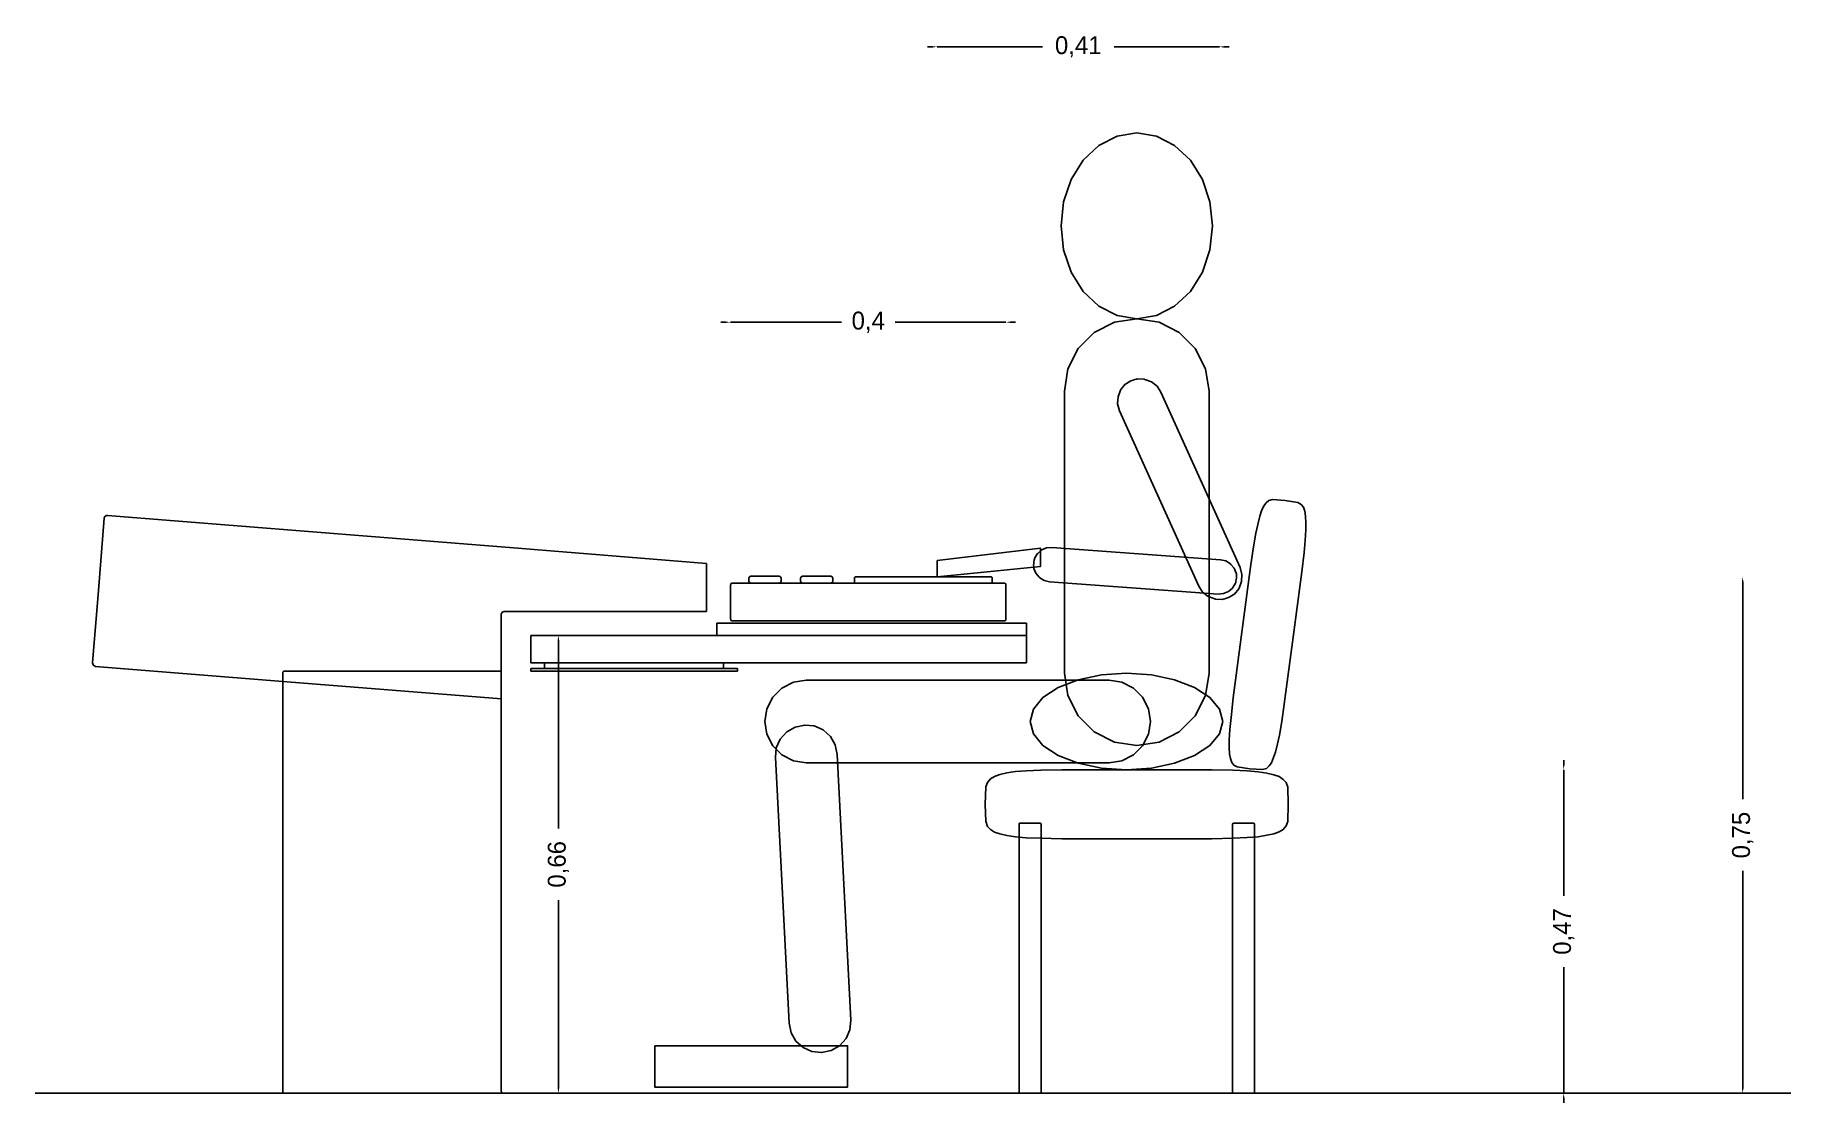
# Model space of a CAD drawing. Header units: metres. Extents: x 0 to 11, y 0 to 1.5.
# Drawn here: x 0 to 2.55, y -0.014 to 1.537 of the extents above.
import ezdxf

# ---------------------------------------------------------------- set-up
doc = ezdxf.new("R2010")
doc.units = ezdxf.units.M
for name, color, linetype in [('COTAS', 4, 'Continuous'), ('G_MEDIDO', 8, 'Continuous'), ('P_PROPUESTO', 5, 'Continuous'), ('REVISAR', 30, 'Continuous')]:
    doc.layers.add(name, color=color, linetype=linetype)
doc.dimstyles.get("Standard").update_dxf_attribs({"dimtxt": 2.5, "dimasz": 2.5, "dimexe": 1.25, "dimexo": 0.625, "dimtad": 1, "dimcen": 2.5, "dimazin": 3, "dimtfac": 1, "dimtmove": 0, "dimatfit": 3})

# ---------------------------------------------------------------- blocks, each defined once
blk = doc.blocks.new('_CLOSEDFILLED')
at = {"color": 0, "linetype": 'BYBLOCK'}
blk.add_solid([(-1, 0.16), (0, 0), (-1, -0.16)], dxfattribs=at)
blk = doc.blocks.new('*D1')
for p, q in [((2.48, 0.75), (2.48, 0.75)), ((2.48, 0.427), (2.48, 0.743)), ((2.48, 0.007), (2.48, 0.323)), ((2.48, 0), (2.48, 0))]:
    blk.add_line(p, q)
at = {"layer": 'Defpoints'}
for p in [(2.48, 0.75), (2.48, 0), (2.48, 0)]:
    blk.add_point(p, dxfattribs=at)
at = {"layer": 'COTAS', "xscale": 0.007, "yscale": 0.007}
for p, rotation in [((2.48, 0.75), 90), ((2.48, 0), 270)]:
    blk.add_blockref('_CLOSEDFILLED', p, dxfattribs=dict(at, rotation=rotation))
at = {"layer": 'COTAS', "insert": (2.48, 0.375), "char_height": 0.026, "attachment_point": 5, "rotation": 90}
blk.add_mtext('0,75', dxfattribs=at)
blk = doc.blocks.new('*D2')
for p, q in [((2.22, 0.477), (2.22, 0.484)), ((2.22, 0.47), (2.22, 0.47)), ((2.22, 0.287), (2.22, 0.47)), ((2.22, 0), (2.22, 0.183)), ((2.22, 0), (2.22, 0)), ((2.22, -0.007), (2.22, -0.014))]:
    blk.add_line(p, q)
at = {"layer": 'Defpoints'}
for p in [(2.22, 0.47), (2.22, 0), (2.22, 0)]:
    blk.add_point(p, dxfattribs=at)
at = {"layer": 'COTAS', "xscale": 0.007, "yscale": 0.007}
for p, rotation in [((2.22, 0.47), 270), ((2.22, 0), 90)]:
    blk.add_blockref('_CLOSEDFILLED', p, dxfattribs=dict(at, rotation=rotation))
at = {"layer": 'COTAS', "insert": (2.22, 0.235), "char_height": 0.026, "attachment_point": 5, "rotation": 90}
blk.add_mtext('0,47', dxfattribs=at)
blk = doc.blocks.new('*D3')
for p, q in [((0.76, 0.665), (0.76, 0.665)), ((0.76, 0.3845), (0.76, 0.658)), ((0.76, 0.007), (0.76, 0.2805)), ((0.76, 0), (0.76, 0))]:
    blk.add_line(p, q)
at = {"layer": 'Defpoints'}
for p in [(0.76, 0.665), (0.76, 0), (0.76, 0)]:
    blk.add_point(p, dxfattribs=at)
at = {"layer": 'COTAS', "xscale": 0.007, "yscale": 0.007}
for p, rotation in [((0.76, 0.665), 90), ((0.76, 0), 270)]:
    blk.add_blockref('_CLOSEDFILLED', p, dxfattribs=dict(at, rotation=rotation))
at = {"layer": 'COTAS', "insert": (0.76, 0.3325), "char_height": 0.026, "attachment_point": 5, "rotation": 90}
blk.add_mtext('0,66', dxfattribs=at)
blk = doc.blocks.new('*D4')
for p, q in [((1.003, 1.12), (0.996, 1.12)), ((1.01, 1.12), (1.01, 1.12)), ((1.01, 1.12), (1.171, 1.12)), ((1.249, 1.12), (1.41, 1.12)), ((1.41, 1.12), (1.41, 1.12)), ((1.417, 1.12), (1.424, 1.12))]:
    blk.add_line(p, q)
at = {"layer": 'Defpoints'}
for p in [(1.01, 1.12), (1.01, 1.12), (1.41, 1.12)]:
    blk.add_point(p, dxfattribs=at)
at = {"layer": 'COTAS', "xscale": 0.007, "yscale": 0.007}
blk.add_blockref('_CLOSEDFILLED', (1.01, 1.12), dxfattribs=at)
at = {"layer": 'COTAS', "xscale": 0.007, "yscale": 0.007, "rotation": 180}
blk.add_blockref('_CLOSEDFILLED', (1.41, 1.12), dxfattribs=at)
at = {"layer": 'COTAS', "insert": (1.21, 1.12), "char_height": 0.026, "attachment_point": 5}
blk.add_mtext('0,4', dxfattribs=at)
blk = doc.blocks.new('*D5')
for p, q in [((1.303, 1.52), (1.296, 1.52)), ((1.31, 1.52), (1.31, 1.52)), ((1.31, 1.52), (1.463, 1.52)), ((1.567, 1.52), (1.72, 1.52)), ((1.72, 1.52), (1.72, 1.52)), ((1.727, 1.52), (1.734, 1.52))]:
    blk.add_line(p, q)
at = {"layer": 'Defpoints'}
for p in [(1.31, 1.52), (1.31, 1.52), (1.72, 1.52)]:
    blk.add_point(p, dxfattribs=at)
at = {"layer": 'COTAS', "xscale": 0.007, "yscale": 0.007}
blk.add_blockref('_CLOSEDFILLED', (1.31, 1.52), dxfattribs=at)
at = {"layer": 'COTAS', "xscale": 0.007, "yscale": 0.007, "rotation": 180}
blk.add_blockref('_CLOSEDFILLED', (1.72, 1.52), dxfattribs=at)
at = {"layer": 'COTAS', "insert": (1.515, 1.52), "char_height": 0.026, "attachment_point": 5}
blk.add_mtext('0,41', dxfattribs=at)

msp = doc.modelspace()

# ---------------------------------------------------------------- linework, layer by layer
at = {"layer": 'G_MEDIDO'}
for p, q in [((1.7786, 0.8384), (1.7813, 0.8461)), ((1.7813, 0.8461), (1.7844, 0.8533)), ((1.7844, 0.8533), (1.7878, 0.8576)), ((1.7878, 0.8576), (1.7918, 0.861)), ((1.7918, 0.861), (1.7972, 0.8624)), ((1.7972, 0.8624), (1.8157, 0.861)), ((1.8157, 0.861), (1.8341, 0.8582)), ((1.8341, 0.8582), (1.8389, 0.8553)), ((1.842, 0.8513), (1.8389, 0.8553)), ((1.8439, 0.8453), (1.842, 0.8513)), ((1.8452, 0.8385), (1.8439, 0.8453)), ((0.0919, 0.7301), (0.1003, 0.8353)), ((0.1003, 0.8353), (0.1008, 0.8366)), ((0.1008, 0.8366), (0.1014, 0.8378)), ((0.1014, 0.8378), (0.1016, 0.8381)), ((0.1016, 0.8381), (0.1019, 0.8384)), ((0.1019, 0.8384), (0.1022, 0.8386)), ((0.1022, 0.8386), (0.1026, 0.8388)), ((0.1026, 0.8388), (0.1039, 0.8391)), ((0.1039, 0.8391), (0.1053, 0.8394)), ((0.1053, 0.8394), (0.6888, 0.7926)), ((1.773, 0.8136), (1.7757, 0.8264)), ((1.7757, 0.8264), (1.7786, 0.8384)), ((1.8446, 0.8029), (1.8456, 0.8182)), ((1.8456, 0.8286), (1.8452, 0.8385)), ((1.8456, 0.8182), (1.8456, 0.8286)), ((0.6888, 0.7926), (0.975, 0.7697)), ((1.7658, 0.7681), (1.7696, 0.7935)), ((1.7696, 0.7935), (1.773, 0.8136)), ((1.843, 0.7857), (1.8446, 0.8029)), ((0.975, 0.7), (0.975, 0.7697)), ((1.7527, 0.6696), (1.7658, 0.7681)), ((1.8397, 0.7576), (1.843, 0.7857)), ((1.0102, 0.7389), (1.0103, 0.7397)), ((1.0103, 0.7397), (1.0104, 0.7399)), ((1.0104, 0.7399), (1.0105, 0.7401)), ((1.0105, 0.7401), (1.0106, 0.7403)), ((1.0106, 0.7403), (1.0107, 0.7404)), ((1.0107, 0.7404), (1.0112, 0.7407)), ((1.0112, 0.7407), (1.0117, 0.741)), ((1.0117, 0.741), (1.0395, 0.741)), ((1.0365, 0.748), (1.0374, 0.7501)), ((1.0365, 0.744), (1.0365, 0.748)), ((1.0374, 0.7419), (1.0365, 0.744)), ((1.0374, 0.7501), (1.0395, 0.751)), ((1.0374, 0.7419), (1.0395, 0.741)), ((1.0395, 0.751), (1.0805, 0.751)), ((1.0395, 0.741), (1.0805, 0.741)), ((1.0805, 0.751), (1.0826, 0.7501)), ((1.0805, 0.741), (1.0826, 0.7419)), ((1.0805, 0.741), (1.1145, 0.741)), ((1.0835, 0.748), (1.0826, 0.7501)), ((1.0826, 0.7419), (1.0835, 0.744)), ((1.0835, 0.744), (1.0835, 0.748)), ((1.1115, 0.748), (1.1124, 0.7501)), ((1.1115, 0.744), (1.1115, 0.748)), ((1.1124, 0.7419), (1.1115, 0.744)), ((1.1124, 0.7501), (1.1145, 0.751)), ((1.1124, 0.7419), (1.1145, 0.741)), ((1.1145, 0.751), (1.1555, 0.751)), ((1.1145, 0.741), (1.1555, 0.741)), ((1.1555, 0.751), (1.1576, 0.7501)), ((1.1555, 0.741), (1.1576, 0.7419)), ((1.1555, 0.741), (1.191, 0.741)), ((1.1585, 0.748), (1.1576, 0.7501)), ((1.1576, 0.7419), (1.1585, 0.744)), ((1.1585, 0.744), (1.1585, 0.748)), ((1.19, 0.749), (1.1903, 0.7497)), ((1.19, 0.742), (1.19, 0.749)), ((1.1903, 0.7413), (1.19, 0.742)), ((1.1903, 0.7497), (1.191, 0.75)), ((1.1903, 0.7413), (1.191, 0.741)), ((1.191, 0.75), (1.389, 0.75)), ((1.191, 0.741), (1.21, 0.741)), ((1.21, 0.741), (1.389, 0.741)), ((1.389, 0.75), (1.3897, 0.7497)), ((1.389, 0.741), (1.3897, 0.7413)), ((1.389, 0.741), (1.4083, 0.741)), ((1.39, 0.749), (1.3897, 0.7497)), ((1.3897, 0.7413), (1.39, 0.742)), ((1.39, 0.742), (1.39, 0.749)), ((1.4083, 0.741), (1.4088, 0.7407)), ((1.4088, 0.7407), (1.4093, 0.7404)), ((1.4094, 0.7403), (1.4093, 0.7404)), ((1.4095, 0.7401), (1.4094, 0.7403)), ((1.4096, 0.7399), (1.4095, 0.7401)), ((1.4097, 0.7397), (1.4096, 0.7399)), ((1.4098, 0.7389), (1.4097, 0.7397)), ((1.8273, 0.6627), (1.8397, 0.7576)), ((0.0835, 0.625), (0.0919, 0.7301)), ((1.01, 0.738), (1.0102, 0.7389)), ((1.01, 0.7135), (1.01, 0.738)), ((1.41, 0.738), (1.4098, 0.7389)), ((1.41, 0.7135), (1.41, 0.738)), ((0.677, 0.696), (0.6782, 0.6988)), ((0.677, 0.613), (0.677, 0.696)), ((0.6782, 0.6988), (0.681, 0.7)), ((0.681, 0.7), (0.975, 0.7)), ((1.01, 0.689), (1.01, 0.7135)), ((1.0102, 0.6881), (1.01, 0.689)), ((1.4098, 0.6881), (1.41, 0.689)), ((1.41, 0.689), (1.41, 0.7135)), ((0.99, 0.683), (1.44, 0.683)), ((0.99, 0.665), (0.99, 0.683)), ((0.99, 0.665), (1.44, 0.665)), ((1.0103, 0.6873), (1.0102, 0.6881)), ((1.0104, 0.6871), (1.0103, 0.6873)), ((1.0105, 0.6869), (1.0104, 0.6871)), ((1.0106, 0.6867), (1.0105, 0.6869)), ((1.0107, 0.6866), (1.0106, 0.6867)), ((1.0107, 0.6866), (1.0112, 0.6863)), ((1.0112, 0.6863), (1.0117, 0.686)), ((1.0117, 0.686), (1.21, 0.686)), ((1.21, 0.686), (1.4083, 0.686)), ((1.4083, 0.686), (1.4088, 0.6863)), ((1.4088, 0.6863), (1.4093, 0.6866)), ((1.4093, 0.6866), (1.4094, 0.6867)), ((1.4094, 0.6867), (1.4095, 0.6869)), ((1.4095, 0.6869), (1.4096, 0.6871)), ((1.4096, 0.6871), (1.4097, 0.6873)), ((1.4097, 0.6873), (1.4098, 0.6881)), ((1.44, 0.665), (1.44, 0.683)), ((1.7402, 0.5745), (1.7527, 0.6696)), ((1.8143, 0.565), (1.8273, 0.6627)), ((0.0838, 0.6237), (0.0835, 0.625)), ((0.0841, 0.6223), (0.0838, 0.6237)), ((0.0843, 0.622), (0.0841, 0.6223)), ((0.0846, 0.6217), (0.0843, 0.622)), ((0.0846, 0.6217), (0.0848, 0.6214)), ((0.0848, 0.6214), (0.0851, 0.6212)), ((0.0851, 0.6212), (0.0864, 0.6207)), ((0.0864, 0.6207), (0.0877, 0.6201)), ((0.0877, 0.6201), (0.36, 0.5983)), ((0.3602, 0.612), (0.3604, 0.6124)), ((0.3604, 0.6124), (0.3605, 0.6125)), ((0.3605, 0.6125), (0.3606, 0.6126)), ((0.3606, 0.6126), (0.3607, 0.6127)), ((0.3607, 0.6127), (0.3608, 0.6127)), ((0.3608, 0.6127), (0.3614, 0.6129)), ((0.3614, 0.6129), (0.362, 0.613)), ((0.362, 0.613), (0.677, 0.613)), ((0.677, 0.5729), (0.677, 0.613)), ((0.36, 0.6116), (0.3602, 0.612)), ((0.36, 0.5983), (0.36, 0.6116)), ((0.36, 0.5983), (0.6712, 0.5734)), ((0.36, 0.3065), (0.36, 0.5983)), ((0.6712, 0.5734), (0.677, 0.5729)), ((0.677, 0.003), (0.677, 0.5729)), ((1.7369, 0.5456), (1.7402, 0.5745)), ((1.8105, 0.5398), (1.8143, 0.565)), ((1.7353, 0.5284), (1.7369, 0.5456)), ((1.8072, 0.5202), (1.8105, 0.5398)), ((1.7342, 0.5127), (1.7353, 0.5284)), ((1.7342, 0.5025), (1.7342, 0.5127)), ((1.8045, 0.5074), (1.8072, 0.5202)), ((1.7346, 0.4927), (1.7342, 0.5025)), ((1.736, 0.4863), (1.7346, 0.4927)), ((1.7379, 0.4805), (1.736, 0.4863)), ((1.7957, 0.4801), (1.7988, 0.4875)), ((1.7988, 0.4875), (1.8016, 0.4955)), ((1.8016, 0.4955), (1.8045, 0.5074)), ((1.3874, 0.4568), (1.3933, 0.4601)), ((1.3933, 0.4601), (1.4011, 0.4632)), ((1.3933, 0.4601), (1.3933, 0.4601)), ((1.4011, 0.4632), (1.4111, 0.4653)), ((1.4011, 0.4632), (1.4011, 0.4632)), ((1.4111, 0.4653), (1.4237, 0.4672)), ((1.4111, 0.4653), (1.4111, 0.4653)), ((1.4237, 0.4672), (1.4396, 0.4684)), ((1.4237, 0.4672), (1.4237, 0.4672)), ((1.4396, 0.4684), (1.4606, 0.4693)), ((1.4396, 0.4684), (1.4396, 0.4684)), ((1.4606, 0.4693), (1.491, 0.4698)), ((1.4606, 0.4693), (1.4606, 0.4693)), ((1.491, 0.4698), (1.6, 0.47)), ((1.6, 0.47), (1.709, 0.4698)), ((1.709, 0.4698), (1.7394, 0.4692)), ((1.741, 0.4768), (1.7379, 0.4805)), ((1.7394, 0.4692), (1.7604, 0.4683)), ((1.741, 0.4768), (1.7459, 0.4741)), ((1.7459, 0.4741), (1.7643, 0.4714)), ((1.7604, 0.4683), (1.7763, 0.4668)), ((1.7643, 0.4714), (1.7828, 0.4701)), ((1.7763, 0.4668), (1.7889, 0.4651)), ((1.7828, 0.4701), (1.7882, 0.4718)), ((1.7882, 0.4718), (1.7923, 0.4754)), ((1.7889, 0.4651), (1.7989, 0.4626)), ((1.7923, 0.4754), (1.7957, 0.4801)), ((1.7989, 0.4626), (1.8067, 0.46)), ((1.8067, 0.46), (1.8126, 0.456)), ((1.38, 0.4196), (1.3808, 0.445)), ((1.3808, 0.445), (1.3833, 0.4516)), ((1.3808, 0.445), (1.3808, 0.445)), ((1.3833, 0.4516), (1.3874, 0.4568)), ((1.3833, 0.4516), (1.3833, 0.4516)), ((1.3874, 0.4568), (1.3874, 0.4568)), ((1.8168, 0.4516), (1.8126, 0.456)), ((1.8192, 0.4444), (1.8168, 0.4516)), ((1.82, 0.42), (1.8192, 0.4444)), ((1.38, 0.4196), (1.38, 0.4196)), ((1.3808, 0.3951), (1.38, 0.4196)), ((1.8192, 0.3948), (1.82, 0.42)), ((1.3808, 0.3951), (1.3808, 0.3951)), ((1.3833, 0.3877), (1.3808, 0.3951)), ((1.3833, 0.3877), (1.3833, 0.3877)), ((1.3874, 0.3833), (1.3833, 0.3877)), ((1.3874, 0.3833), (1.3874, 0.3833)), ((1.3874, 0.3833), (1.3933, 0.3793)), ((1.429, 0.3906), (1.4294, 0.3917)), ((1.429, 0.3906), (1.4294, 0.3917)), ((1.429, 0.0018), (1.429, 0.3906)), ((1.429, 0.0018), (1.429, 0.3906)), ((1.4294, 0.3917), (1.4296, 0.3919)), ((1.4294, 0.3917), (1.4296, 0.3919)), ((1.4296, 0.3919), (1.4298, 0.3921)), ((1.4296, 0.3919), (1.4298, 0.3921)), ((1.4298, 0.3921), (1.431, 0.3924)), ((1.4298, 0.3921), (1.431, 0.3924)), ((1.431, 0.3924), (1.459, 0.3924)), ((1.431, 0.3924), (1.459, 0.3924)), ((1.459, 0.3924), (1.4602, 0.3921)), ((1.459, 0.3924), (1.4602, 0.3921)), ((1.4602, 0.3921), (1.4604, 0.3919)), ((1.4602, 0.3921), (1.4604, 0.3919)), ((1.4604, 0.3919), (1.4606, 0.3917)), ((1.4604, 0.3919), (1.4606, 0.3917)), ((1.4606, 0.3917), (1.461, 0.3906)), ((1.4606, 0.3917), (1.461, 0.3906)), ((1.461, 0.3906), (1.461, 0.0018)), ((1.461, 0.3906), (1.461, 0.0018)), ((1.739, 0.3906), (1.7394, 0.3917)), ((1.739, 0.3906), (1.7394, 0.3917)), ((1.739, 0.0018), (1.739, 0.3906)), ((1.739, 0.0018), (1.739, 0.3906)), ((1.7394, 0.3917), (1.7396, 0.3919)), ((1.7394, 0.3917), (1.7396, 0.3919)), ((1.7396, 0.3919), (1.7398, 0.3921)), ((1.7396, 0.3919), (1.7398, 0.3921)), ((1.7398, 0.3921), (1.741, 0.3924)), ((1.7398, 0.3921), (1.741, 0.3924)), ((1.741, 0.3924), (1.769, 0.3924)), ((1.741, 0.3924), (1.769, 0.3924)), ((1.769, 0.3924), (1.7702, 0.3921)), ((1.769, 0.3924), (1.7702, 0.3921)), ((1.7702, 0.3921), (1.7704, 0.3919)), ((1.7702, 0.3921), (1.7704, 0.3919)), ((1.7704, 0.3919), (1.7706, 0.3917)), ((1.7704, 0.3919), (1.7706, 0.3917)), ((1.7706, 0.3917), (1.771, 0.3906)), ((1.7706, 0.3917), (1.771, 0.3906)), ((1.771, 0.3906), (1.771, 0.0018)), ((1.771, 0.3906), (1.771, 0.0018)), ((1.8067, 0.3799), (1.8126, 0.3832)), ((1.8126, 0.3832), (1.8168, 0.3883)), ((1.8168, 0.3883), (1.8192, 0.3948)), ((1.3933, 0.3793), (1.3933, 0.3793)), ((1.3933, 0.3793), (1.4011, 0.3767)), ((1.4011, 0.3767), (1.4011, 0.3767)), ((1.4011, 0.3767), (1.4111, 0.3742)), ((1.4111, 0.3742), (1.4111, 0.3742)), ((1.4111, 0.3742), (1.4237, 0.3726)), ((1.4237, 0.3726), (1.4237, 0.3726)), ((1.4237, 0.3726), (1.4396, 0.3712)), ((1.4396, 0.3712), (1.4396, 0.3712)), ((1.4396, 0.3712), (1.4606, 0.3703)), ((1.4606, 0.3703), (1.4606, 0.3703)), ((1.4606, 0.3703), (1.491, 0.3698)), ((1.491, 0.3698), (1.491, 0.3698)), ((1.491, 0.3698), (1.6, 0.3696)), ((1.6, 0.3696), (1.709, 0.3698)), ((1.709, 0.3698), (1.7394, 0.3704)), ((1.7394, 0.3704), (1.7604, 0.3714)), ((1.7604, 0.3714), (1.7763, 0.3727)), ((1.7763, 0.3727), (1.7889, 0.3747)), ((1.7889, 0.3747), (1.7989, 0.3768)), ((1.7989, 0.3768), (1.8067, 0.3799)), ((0.36, 0.0014), (0.36, 0.3065)), ((0, 0), (2.55, 0)), ((0.3602, 0.001), (0.36, 0.0014)), ((0.3604, 0.0006), (0.3602, 0.001)), ((0.3604, 0.0006), (0.3605, 0.0005)), ((0.3605, 0.0005), (0.3606, 0.0004)), ((0.3606, 0.0004), (0.3607, 0.0003)), ((0.3607, 0.0003), (0.3608, 0.0003)), ((0.3608, 0.0003), (0.3614, 0.0001)), ((0.3614, 0.0001), (0.362, 0)), ((0.362, 0), (0.6786, 0)), ((0.6782, 0.0002), (0.677, 0.003)), ((0.6782, 0.0002), (0.6786, 0)), ((1.4294, 0.0008), (1.429, 0.0018)), ((1.4294, 0.0008), (1.429, 0.0018)), ((1.4296, 0.0005), (1.4294, 0.0008)), ((1.4296, 0.0005), (1.4294, 0.0008)), ((1.4298, 0.0003), (1.4296, 0.0005)), ((1.4298, 0.0003), (1.4296, 0.0005)), ((1.431, 0), (1.4298, 0.0003)), ((1.431, 0), (1.4298, 0.0003)), ((1.459, 0), (1.431, 0)), ((1.459, 0), (1.431, 0)), ((1.4602, 0.0003), (1.459, 0)), ((1.4602, 0.0003), (1.459, 0)), ((1.4604, 0.0005), (1.4602, 0.0003)), ((1.4604, 0.0005), (1.4602, 0.0003)), ((1.4606, 0.0008), (1.4604, 0.0005)), ((1.4606, 0.0008), (1.4604, 0.0005)), ((1.461, 0.0018), (1.4606, 0.0008)), ((1.461, 0.0018), (1.4606, 0.0008)), ((1.7394, 0.0008), (1.739, 0.0018)), ((1.7394, 0.0008), (1.739, 0.0018)), ((1.7396, 0.0005), (1.7394, 0.0008)), ((1.7396, 0.0005), (1.7394, 0.0008)), ((1.7398, 0.0003), (1.7396, 0.0005)), ((1.7398, 0.0003), (1.7396, 0.0005)), ((1.741, 0), (1.7398, 0.0003)), ((1.741, 0), (1.7398, 0.0003)), ((1.769, 0), (1.741, 0)), ((1.769, 0), (1.741, 0)), ((1.7702, 0.0003), (1.769, 0)), ((1.7702, 0.0003), (1.769, 0)), ((1.7704, 0.0005), (1.7702, 0.0003)), ((1.7704, 0.0005), (1.7702, 0.0003)), ((1.7706, 0.0008), (1.7704, 0.0005)), ((1.7706, 0.0008), (1.7704, 0.0005)), ((1.771, 0.0018), (1.7706, 0.0008)), ((1.771, 0.0018), (1.7706, 0.0008))]:
    msp.add_line(p, q, dxfattribs=at)
at = {"layer": 'P_PROPUESTO'}
for points in [[(1.5715, 1.1296), (1.545, 1.1431), (1.5222, 1.1645), (1.5047, 1.1925), (1.4937, 1.2251), (1.49, 1.26), (1.4937, 1.2949), (1.5047, 1.3275), (1.5222, 1.3555), (1.545, 1.3769), (1.5715, 1.3904), (1.6, 1.395), (1.6285, 1.3904), (1.655, 1.3769), (1.6778, 1.3555), (1.6953, 1.3275), (1.7063, 1.2949), (1.71, 1.26), (1.7063, 1.2251), (1.6953, 1.1925), (1.6778, 1.1645), (1.655, 1.1431), (1.6285, 1.1296), (1.6, 1.125), (1.5715, 1.1296)], [(1.5676, 0.5101), (1.5383, 0.5251), (1.5151, 0.5483), (1.5001, 0.5776), (1.495, 0.61), (1.495, 1.02), (1.5001, 1.0524), (1.5151, 1.0817), (1.5383, 1.1049), (1.5676, 1.1199), (1.6, 1.125), (1.6324, 1.1199), (1.6617, 1.1049), (1.6849, 1.0817), (1.6999, 1.0524), (1.705, 1.02), (1.705, 0.61), (1.6999, 0.5776), (1.6849, 0.5483), (1.6617, 0.5251), (1.6324, 0.5101), (1.6, 0.505), (1.5676, 0.5101)], [(1.7143, 0.7176), (1.7132, 0.718), (1.7035, 0.7216), (1.6955, 0.7279), (1.6899, 0.7365), (1.5749, 0.9915), (1.5722, 1.0013), (1.5728, 1.0116), (1.5764, 1.0211), (1.577, 1.0223), (1.5832, 1.0298), (1.5844, 1.0307), (1.5864, 1.032), (1.5916, 1.0348), (1.5946, 1.0359), (1.5973, 1.0369), (1.5995, 1.0375), (1.6009, 1.0377), (1.6107, 1.0375), (1.6118, 1.037), (1.6215, 1.0334), (1.6295, 1.0271), (1.6351, 1.0185), (1.7501, 0.7635), (1.7528, 0.7537), (1.7522, 0.7434), (1.7486, 0.7339), (1.748, 0.7327), (1.7418, 0.7252), (1.7406, 0.7243), (1.7386, 0.723), (1.7334, 0.7202), (1.7304, 0.7191), (1.7277, 0.7181), (1.7255, 0.7175), (1.7241, 0.7173), (1.7143, 0.7176)], [(1.7143, 0.7176), (1.7132, 0.718), (1.7035, 0.7216), (1.6955, 0.7279), (1.6899, 0.7365), (1.5749, 0.9915), (1.5722, 1.0013), (1.5728, 1.0116), (1.5764, 1.0211), (1.577, 1.0223), (1.5832, 1.0298), (1.5844, 1.0307), (1.5864, 1.032), (1.5916, 1.0348), (1.5946, 1.0359), (1.5973, 1.0369), (1.5995, 1.0375), (1.6009, 1.0377), (1.6107, 1.0375), (1.6118, 1.037), (1.6215, 1.0334), (1.6295, 1.0271), (1.6351, 1.0185), (1.7501, 0.7635), (1.7528, 0.7537), (1.7522, 0.7434), (1.7486, 0.7339), (1.748, 0.7327), (1.7418, 0.7252), (1.7406, 0.7243), (1.7386, 0.723), (1.7334, 0.7202), (1.7304, 0.7191), (1.7277, 0.7181), (1.7255, 0.7175), (1.7241, 0.7173), (1.7143, 0.7176)], [(1.31, 0.774), (1.46, 0.792), (1.46, 0.765), (1.31, 0.75), (1.31, 0.774)], [(1.31, 0.774), (1.46, 0.792), (1.46, 0.765), (1.31, 0.75), (1.31, 0.774)], [(1.4732, 0.7431), (1.4657, 0.7448), (1.4591, 0.7489), (1.4582, 0.7499), (1.4534, 0.7555), (1.4507, 0.7624), (1.4504, 0.7635), (1.4503, 0.7652), (1.4502, 0.7673), (1.4503, 0.7697), (1.4506, 0.7721), (1.4509, 0.7742), (1.4513, 0.776), (1.4517, 0.777), (1.4554, 0.7834), (1.4561, 0.7841), (1.462, 0.7892), (1.4691, 0.7923), (1.4768, 0.7929), (1.7218, 0.7749), (1.7293, 0.7732), (1.7359, 0.7691), (1.7368, 0.7681), (1.7416, 0.7625), (1.7443, 0.7556), (1.7446, 0.7545), (1.7447, 0.7528), (1.7448, 0.7507), (1.7446, 0.7483), (1.7444, 0.7459), (1.7441, 0.7438), (1.7437, 0.742), (1.7433, 0.741), (1.7396, 0.7346), (1.7389, 0.7339), (1.733, 0.7288), (1.7259, 0.7257), (1.7182, 0.7251), (1.4732, 0.7431)], [(1.4732, 0.7431), (1.4657, 0.7448), (1.4591, 0.7489), (1.4582, 0.7499), (1.4534, 0.7555), (1.4507, 0.7624), (1.4504, 0.7635), (1.4503, 0.7652), (1.4502, 0.7673), (1.4503, 0.7697), (1.4506, 0.7721), (1.4509, 0.7742), (1.4513, 0.776), (1.4517, 0.777), (1.4554, 0.7834), (1.4561, 0.7841), (1.462, 0.7892), (1.4691, 0.7923), (1.4768, 0.7929), (1.7218, 0.7749), (1.7293, 0.7732), (1.7359, 0.7691), (1.7368, 0.7681), (1.7416, 0.7625), (1.7443, 0.7556), (1.7446, 0.7545), (1.7447, 0.7528), (1.7448, 0.7507), (1.7446, 0.7483), (1.7444, 0.7459), (1.7441, 0.7438), (1.7437, 0.742), (1.7433, 0.741), (1.7396, 0.7346), (1.7389, 0.7339), (1.733, 0.7288), (1.7259, 0.7257), (1.7182, 0.7251), (1.4732, 0.7431)], [(1.1015, 0.4829), (1.0847, 0.4915), (1.0715, 0.5047), (1.0629, 0.5215), (1.06, 0.54), (1.0629, 0.5585), (1.0715, 0.5753), (1.0847, 0.5885), (1.1015, 0.5971), (1.12, 0.6), (1.56, 0.6), (1.5785, 0.5971), (1.5953, 0.5885), (1.6085, 0.5753), (1.6171, 0.5585), (1.62, 0.54), (1.6171, 0.5215), (1.6085, 0.5047), (1.5953, 0.4915), (1.5785, 0.4829), (1.56, 0.48), (1.12, 0.48), (1.1015, 0.4829)], [(1.1015, 0.4829), (1.0847, 0.4915), (1.0715, 0.5047), (1.0629, 0.5215), (1.06, 0.54), (1.0629, 0.5585), (1.0715, 0.5753), (1.0847, 0.5885), (1.1015, 0.5971), (1.12, 0.6), (1.56, 0.6), (1.5785, 0.5971), (1.5953, 0.5885), (1.6085, 0.5753), (1.6171, 0.5585), (1.62, 0.54), (1.6171, 0.5215), (1.6085, 0.5047), (1.5953, 0.4915), (1.5785, 0.4829), (1.56, 0.48), (1.12, 0.48), (1.1015, 0.4829)], [(1.5488, 0.4724), (1.515, 0.4794), (1.486, 0.4905), (1.4638, 0.505), (1.4498, 0.5219), (1.445, 0.54), (1.4498, 0.5581), (1.4638, 0.575), (1.486, 0.5895), (1.515, 0.6006), (1.5488, 0.6076), (1.585, 0.61), (1.6212, 0.6076), (1.655, 0.6006), (1.684, 0.5895), (1.7062, 0.575), (1.7202, 0.5581), (1.725, 0.54), (1.7202, 0.5219), (1.7062, 0.505), (1.684, 0.4905), (1.655, 0.4794), (1.6212, 0.4724), (1.585, 0.47), (1.5488, 0.4724)], [(1.1283, 0.0605), (1.1155, 0.0663), (1.105, 0.0757), (1.098, 0.0879), (1.0951, 0.1017), (1.0751, 0.4877), (1.0765, 0.5017), (1.0823, 0.5145), (1.0917, 0.525), (1.1039, 0.532), (1.1177, 0.5349), (1.1317, 0.5335), (1.1445, 0.5277), (1.155, 0.5183), (1.162, 0.5061), (1.1649, 0.4923), (1.1849, 0.1063), (1.1835, 0.0923), (1.1777, 0.0795), (1.1683, 0.069), (1.1561, 0.062), (1.1423, 0.0591), (1.1283, 0.0605)], [(1.1283, 0.0605), (1.1155, 0.0663), (1.105, 0.0757), (1.098, 0.0879), (1.0951, 0.1017), (1.0751, 0.4877), (1.0765, 0.5017), (1.0823, 0.5145), (1.0917, 0.525), (1.1039, 0.532), (1.1177, 0.5349), (1.1317, 0.5335), (1.1445, 0.5277), (1.155, 0.5183), (1.162, 0.5061), (1.1649, 0.4923), (1.1849, 0.1063), (1.1835, 0.0923), (1.1777, 0.0795), (1.1683, 0.069), (1.1561, 0.062), (1.1423, 0.0591), (1.1283, 0.0605)], [(0.9, 0.069), (1.18, 0.069), (1.18, 0.009), (0.9, 0.009), (0.9, 0.069)], [(0.9, 0.069), (1.18, 0.069), (1.18, 0.009), (0.9, 0.009), (0.9, 0.069)]]:
    msp.add_lwpolyline(points, close=True, dxfattribs=at)
at = {"layer": 'REVISAR'}
for p, q in [((0.72, 0.665), (1.44, 0.665)), ((0.72, 0.625), (0.72, 0.665)), ((1.44, 0.665), (1.44, 0.625)), ((1.44, 0.625), (0.72, 0.625)), ((0.72, 0.617), (1.02, 0.617)), ((0.72, 0.613), (0.72, 0.617)), ((1.02, 0.613), (0.72, 0.613)), ((0.74, 0.625), (1, 0.625)), ((0.74, 0.617), (0.74, 0.625)), ((1, 0.617), (0.74, 0.617)), ((1, 0.625), (1, 0.617)), ((1.02, 0.617), (1.02, 0.613))]:
    msp.add_line(p, q, dxfattribs=at)

# ---------------------------------------------------------------- dimensions: what is measured, and where the dimension line sits
at = {"layer": 'COTAS'}
for base, p1, p2, picture, middle in [((1.31, 1.52), (1.31, 1.52), (1.72, 1.52), '*D5', (1.515, 1.52)), ((1.01, 1.12), (1.01, 1.12), (1.41, 1.12), '*D4', (1.21, 1.12))]:
    dim = msp.add_linear_dim(base=base, p1=p1, p2=p2, dimstyle='Standard', override={"dimtxt": 0.026, "dimasz": 0.007}, dxfattribs=at)
    dim.commit()
    dim.dimension.update_dxf_attribs({"geometry": picture, "text_midpoint": middle})
for base, p1, p2, picture, middle in [((2.48, 0), (2.48, 0), (2.48, 0.75), '*D1', (2.48, 0.375)), ((0.76, 0), (0.76, 0), (0.76, 0.66499996), '*D3', (0.76, 0.33249998)), ((2.22, 0), (2.22, 0), (2.22, 0.47), '*D2', (2.22, 0.235))]:
    dim = msp.add_linear_dim(base=base, p1=p1, p2=p2, angle=90, dimstyle='Standard', override={"dimtxt": 0.026, "dimasz": 0.007}, dxfattribs=at)
    dim.commit()
    dim.dimension.update_dxf_attribs({"geometry": picture, "text_midpoint": middle})

doc.saveas('drawing.dxf')
